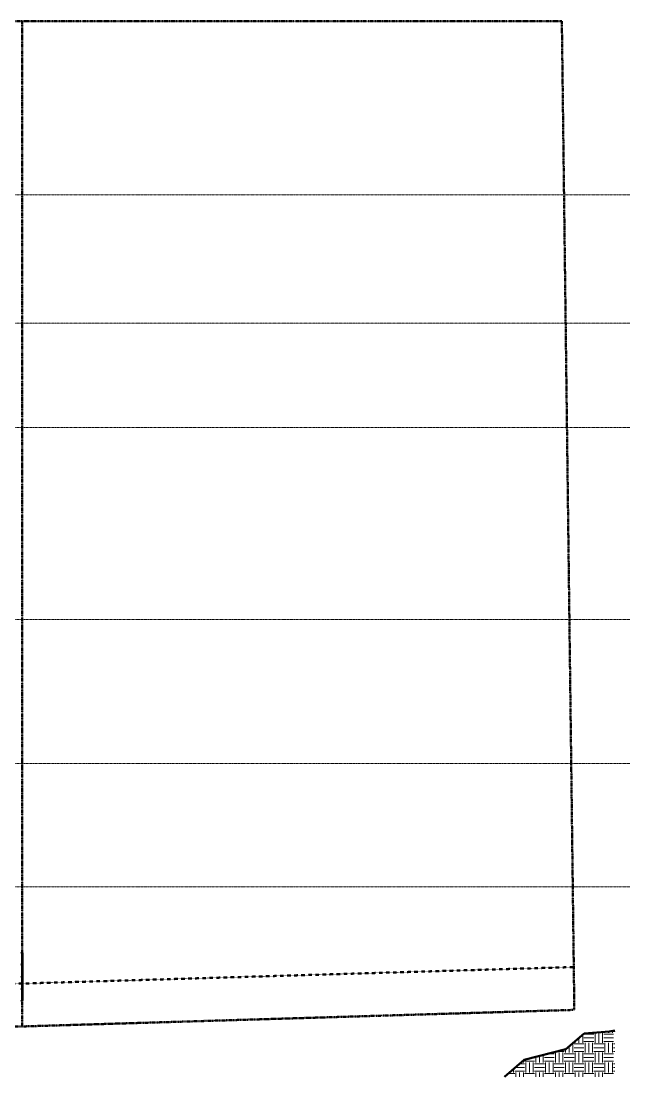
# Model space of a CAD drawing. Header units: inches. Extents: x -4235 to -464, y 9706 to 12338.
# Drawn here: x -1942 to -464, y 9706 to 12269 of the extents above; entities that cross this region are included whole.
import ezdxf

# ---------------------------------------------------------------- set-up
doc = ezdxf.new("R2010")
doc.units = ezdxf.units.IN
doc.header["$MEASUREMENT"] = 0
for name, pattern in [('Dash 1_16_', [0.125, 0.0625, -0.0625]), ('Double Dash 3_8_', [1, 0.375, -0.125, 0.125, -0.125, 0.125, -0.125]), ('Grid Line 1_2_', [0.875, 0.5, -0.125, 0.125, -0.125])]:
    doc.linetypes.add(name, pattern=pattern)
for name, color, linetype, lineweight in [('0-1', 7, 'Continuous', 5), ('A-GLAZ-CURT', 52, 'Continuous', 9), ('A-GLAZ-CURT-2', 52, 'Continuous', 50), ('A-GLAZ-CWMG', 51, 'Continuous', 9), ('A-GLAZ-CWMG-4', 51, 'Continuous', 50), ('C-PROP-LINE', 91, 'Double Dash 3_8_', 50), ('C-PROP-LINE-1', 91, 'Dash 1_16_', 50), ('C-TOPO-1', 9, 'Continuous', 9), ('C-TOPO-2', 7, 'Continuous', 50), ('S-GRID-1', 1, 'Grid Line 1_2_', 9)]:
    doc.layers.add(name, color=color, linetype=linetype, lineweight=lineweight)

# ---------------------------------------------------------------- blocks, each defined once
blk = doc.blocks.new('CTR  - Topography_rvt-1-BACKGROUND - RCP - 1ST FLOOR')
at = {"layer": 'C-TOPO-1'}
h = blk.add_hatch(dxfattribs=at)
h.set_pattern_fill('FP_3', color=256, style=0, pattern_type=2)
h.set_pattern_definition([(0, (0, 0), (24, 24), [24, -24]), (0, (0, 9), (24, 24), [24, -24]), (0, (0, 18), (24, 24), [24, -24]), (90, (3, 21), (-24, 24), [24, -24]), (90, (12, 21), (-24, 24), [24, -24]), (90, (21, 21), (-24, 24), [24, -24])])
h.paths.add_polyline_path([(-501, 9706.2), (-501, 9818.8), (-513.7, 9816), (-575.8, 9811.7), (-619.8, 9773.4), (-721.1, 9747.2), (-769.1, 9706.2), (-511.6, 9706.2)], flags=0)
at = {"layer": 'C-TOPO-2'}
for p, q in [((-513.7, 9816), (-575.8, 9811.7)), ((-501, 9818.8), (-513.7, 9816)), ((-575.8, 9811.7), (-619.8, 9773.4)), ((-619.8, 9773.4), (-721.1, 9747.2)), ((-721.1, 9747.2), (-769.1, 9706.2))]:
    blk.add_line(p, q, dxfattribs=at)
blk = doc.blocks.new('Horizontal_Siding - Horizontal_Siding-2867636-BACKGROUND - RCP - 1ST FLOOR')
at = {"layer": 'A-GLAZ-CURT-2'}
for p, q in [((-14.2, -1.5), (14.2, -1.5)), ((-14.2, -2.3), (-14.2, -1.5)), ((14.2, -2.3), (-14.2, -2.3)), ((14.2, -1.5), (14.2, -2.3))]:
    blk.add_line(p, q, dxfattribs=at)
blk = doc.blocks.new('Horizontal_Siding - Horizontal_Siding-2867637-BACKGROUND - RCP - 1ST FLOOR')
at = {"layer": 'A-GLAZ-CURT-2'}
for p, q in [((-14.9, -1.5), (14.9, -1.5)), ((-14.9, -2.3), (-14.9, -1.5)), ((14.9, -2.3), (-14.9, -2.3)), ((14.9, -1.5), (14.9, -2.3))]:
    blk.add_line(p, q, dxfattribs=at)
blk = doc.blocks.new('Rectangular Mullion - RAILING POST-V241-BACKGROUND - RCP - 1ST FLOOR')
at = {"layer": 'A-GLAZ-CWMG-4'}
for p, q in [((-1.5, 1.5), (-1.5, 0)), ((1.5, 1.5), (-1.5, 1.5)), ((-1.3, 0.2), (-1.2, 1.2)), ((-1.2, 1.2), (1.2, 1.2)), ((1.2, 1.2), (1.3, 0.2)), ((1.5, 0), (1.5, 1.5))]:
    blk.add_line(p, q, dxfattribs=at)
for centre, radius, start, end in [((-1.5, 0.2), 0.21, 270, 0.528), ((1.5, 0.2), 0.211, 179.472, 270)]:
    blk.add_arc(centre, radius, start, end, dxfattribs=at)
blk = doc.blocks.new('Rectangular Mullion - RAILING POST-V242-BACKGROUND - RCP - 1ST FLOOR')
at = {"layer": 'A-GLAZ-CWMG-4'}
for p, q in [((-3, 1.5), (-3, 0)), ((0, 1.5), (-3, 1.5)), ((-2.8, 0.2), (-2.7, 1.2)), ((-2.7, 1.2), (-0.3, 1.2)), ((-0.3, 1.2), (-0.2, 0.2)), ((0, 0), (0, 1.5))]:
    blk.add_line(p, q, dxfattribs=at)
for centre, start, end in [((-3, 0.2), 270, 0.528), ((0, 0.2), 179.472, 270)]:
    blk.add_arc(centre, 0.21, start, end, dxfattribs=at)
blk = doc.blocks.new('Rectangular Mullion - RAILING POST-V243-BACKGROUND - RCP - 1ST FLOOR')
at = {"layer": 'A-GLAZ-CWMG-4'}
for p, q in [((-3, 1.5), (0, 1.5)), ((-3, 0), (-3, 1.5)), ((-2.7, 1.2), (-2.8, 0.2)), ((-0.3, 1.2), (-2.7, 1.2)), ((-0.2, 0.2), (-0.3, 1.2)), ((0, 1.5), (0, 0))]:
    blk.add_line(p, q, dxfattribs=at)
for centre, start, end in [((-3, 0.2), 270, 0.528), ((0, 0.2), 179.472, 270)]:
    blk.add_arc(centre, 0.211, start, end, dxfattribs=at)
blk = doc.blocks.new('Family - ___-1878357-BACKGROUND - RCP - 1ST FLOOR')
at = {"layer": 'C-PROP-LINE'}
for p, q in [((-3989.6, 12268.7), (-629.6, 12268.7)), ((-3989.6, 12268.7), (-3989.5, 12118.6)), ((-629.6, 12268.7), (-599.3, 9868.8)), ((-3989.5, 12118.6), (-3989.4, 12089.7)), ((-3989.4, 12089.7), (-3987.3, 10009.1)), ((-3987.3, 10009.1), (-3987.2, 9980.2)), ((-3987.2, 9980.2), (-3987, 9767.3)), ((-1939.8, 9828.6), (-599.3, 9868.8)), ((-3831.8, 9772), (-2096.4, 9823.9)), ((-2096.4, 9823.9), (-1939.8, 9828.6)), ((-3987, 9767.3), (-3860.7, 9771.1)), ((-3860.7, 9771.1), (-3831.8, 9772))]:
    blk.add_line(p, q, dxfattribs=at)
blk = doc.blocks.new('Family - ___-2657144-BACKGROUND - RCP - 1ST FLOOR')
at = {"layer": 'C-PROP-LINE'}
blk.add_line((-1939.8, 12268.7), (-1939.8, 9828.6), dxfattribs=at)
blk = doc.blocks.new('Family - ___-2855424-BACKGROUND - RCP - 1ST FLOOR')
at = {"layer": 'C-PROP-LINE-1'}
blk.add_line((-3987.1, 9871.4), (-600.6, 9972.8), dxfattribs=at)

msp = doc.modelspace()

# ---------------------------------------------------------------- linework, layer by layer
at = {"layer": 'S-GRID-1'}
for p, q in [((-464.5, 11847.2), (-4185.7, 11847.2)), ((-464.5, 11535.2), (-4185.7, 11535.2)), ((-464.5, 11282.2), (-4185.7, 11282.2)), ((-464.5, 10816.2), (-4185.7, 10816.2)), ((-464.5, 10467.2), (-4185.7, 10467.2)), ((-464.5, 10167.2), (-4185.7, 10167.2))]:
    msp.add_line(p, q, dxfattribs=at)

# ---------------------------------------------------------------- block references
at = {"layer": '0-1'}
msp.add_blockref('CTR  - Topography_rvt-1-BACKGROUND - RCP - 1ST FLOOR', (0, 0), dxfattribs=at)
at = {"layer": 'A-GLAZ-CURT', "rotation": 89.99999999999952}
for name, p in [('Horizontal_Siding - Horizontal_Siding-2867636-BACKGROUND - RCP - 1ST FLOOR', (-1941.3, 9993.4)), ('Horizontal_Siding - Horizontal_Siding-2867637-BACKGROUND - RCP - 1ST FLOOR', (-1941.3, 9964.3)), ('Horizontal_Siding - Horizontal_Siding-2867637-BACKGROUND - RCP - 1ST FLOOR', (-1941.3, 9934.5)), ('Horizontal_Siding - Horizontal_Siding-2867636-BACKGROUND - RCP - 1ST FLOOR', (-1941.3, 9905.4))]:
    msp.add_blockref(name, p, dxfattribs=at)
at = {"layer": 'A-GLAZ-CWMG', "extrusion": (0, 0, -1), "rotation": 90.0000000000005}
for name, p in [('Rectangular Mullion - RAILING POST-V242-BACKGROUND - RCP - 1ST FLOOR', (1941.3, 10009.1)), ('Rectangular Mullion - RAILING POST-V241-BACKGROUND - RCP - 1ST FLOOR', (1941.3, 9979.2)), ('Rectangular Mullion - RAILING POST-V241-BACKGROUND - RCP - 1ST FLOOR', (1941.3, 9949.4)), ('Rectangular Mullion - RAILING POST-V241-BACKGROUND - RCP - 1ST FLOOR', (1941.3, 9919.5))]:
    msp.add_blockref(name, p, dxfattribs=at)
at = {"layer": 'A-GLAZ-CWMG', "rotation": 269.9999999999995}
msp.add_blockref('Rectangular Mullion - RAILING POST-V243-BACKGROUND - RCP - 1ST FLOOR', (-1941.3, 9889.7), dxfattribs=at)
at = {"layer": 'C-PROP-LINE'}
for name in ['Family - ___-1878357-BACKGROUND - RCP - 1ST FLOOR', 'Family - ___-2657144-BACKGROUND - RCP - 1ST FLOOR']:
    msp.add_blockref(name, (0, 0), dxfattribs=at)
at = {"layer": 'C-PROP-LINE-1'}
msp.add_blockref('Family - ___-2855424-BACKGROUND - RCP - 1ST FLOOR', (0, 0), dxfattribs=at)

doc.saveas('drawing.dxf')
